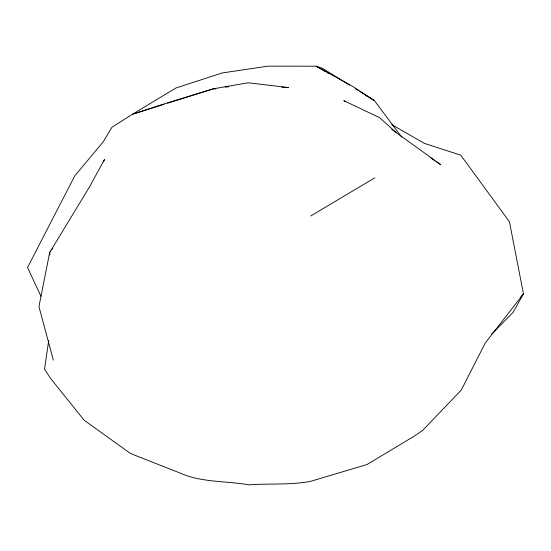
<?xml version="1.0" encoding="UTF-8"?>
<svg xmlns="http://www.w3.org/2000/svg" width="551" height="551" viewBox="0 0 551 551"><rect width="100%" height="100%" fill="white"/><g stroke="black" fill="none" stroke-linecap="round" stroke-linejoin="round"><path stroke-width="0.83" d="M48.715 340.566L44.548 369.115L50.582 378.413L84.083 420.165L130.532 453.514L186.851 475.72C206.777 482.318 228.438 481.285 248.976 484.832C269.453 483.31 290.336 485.224 310.585 481.354L367.062 464.5L414.51 435.986L422.534 430.524L461.304 390.018L485.224 343.053L523.45 293.931L509.461 221.819L460.801 155.196L424.442 143.405L391.782 124.643M103.533 161.925L104.428 159.549L89.813 186.376L49.7 252.441L38.949 306.556L53.316 360.092M50.747 251.091L49.7 252.441L49.783 254.989M51.787 249.734L52.834 248.384M520.667 297.175L523.45 293.931L513.105 312.355L491.52 334.223M310.716 215.978L374.852 177.794M164.26 104.256L132.371 114.291L111.915 127.288L103.299 141.697L74.771 175.886L27.55 267.517L40.926 296.259M167.532 103.23L213.333 88.821L248.198 82.767L288.421 87.568L281.685 87.134M215.861 88.986L213.333 88.821L163.95 103.96L132.371 114.291L175.955 87.981L222.239 72.946L267.944 66.168L316.178 66.203L322.521 68.345L349.534 85.123M325.751 71.85L316.178 66.203L352.426 86.259L374.356 100.537L401.755 137.158M327.225 72.718L328.699 73.593M365.52 95.323L367.731 96.625M369.204 97.493L374.356 100.537L359.755 91.466M345.277 101.577L343.796 100.688L379.315 117.487L395.921 132.323M391.761 129.395L440.883 164.783L435.889 161.429M355.374 88.745L358.295 90.564M430.896 158.075L434.463 160.472M228.596 86.679L225.187 86.851L228.562 86.707"/></g></svg>
